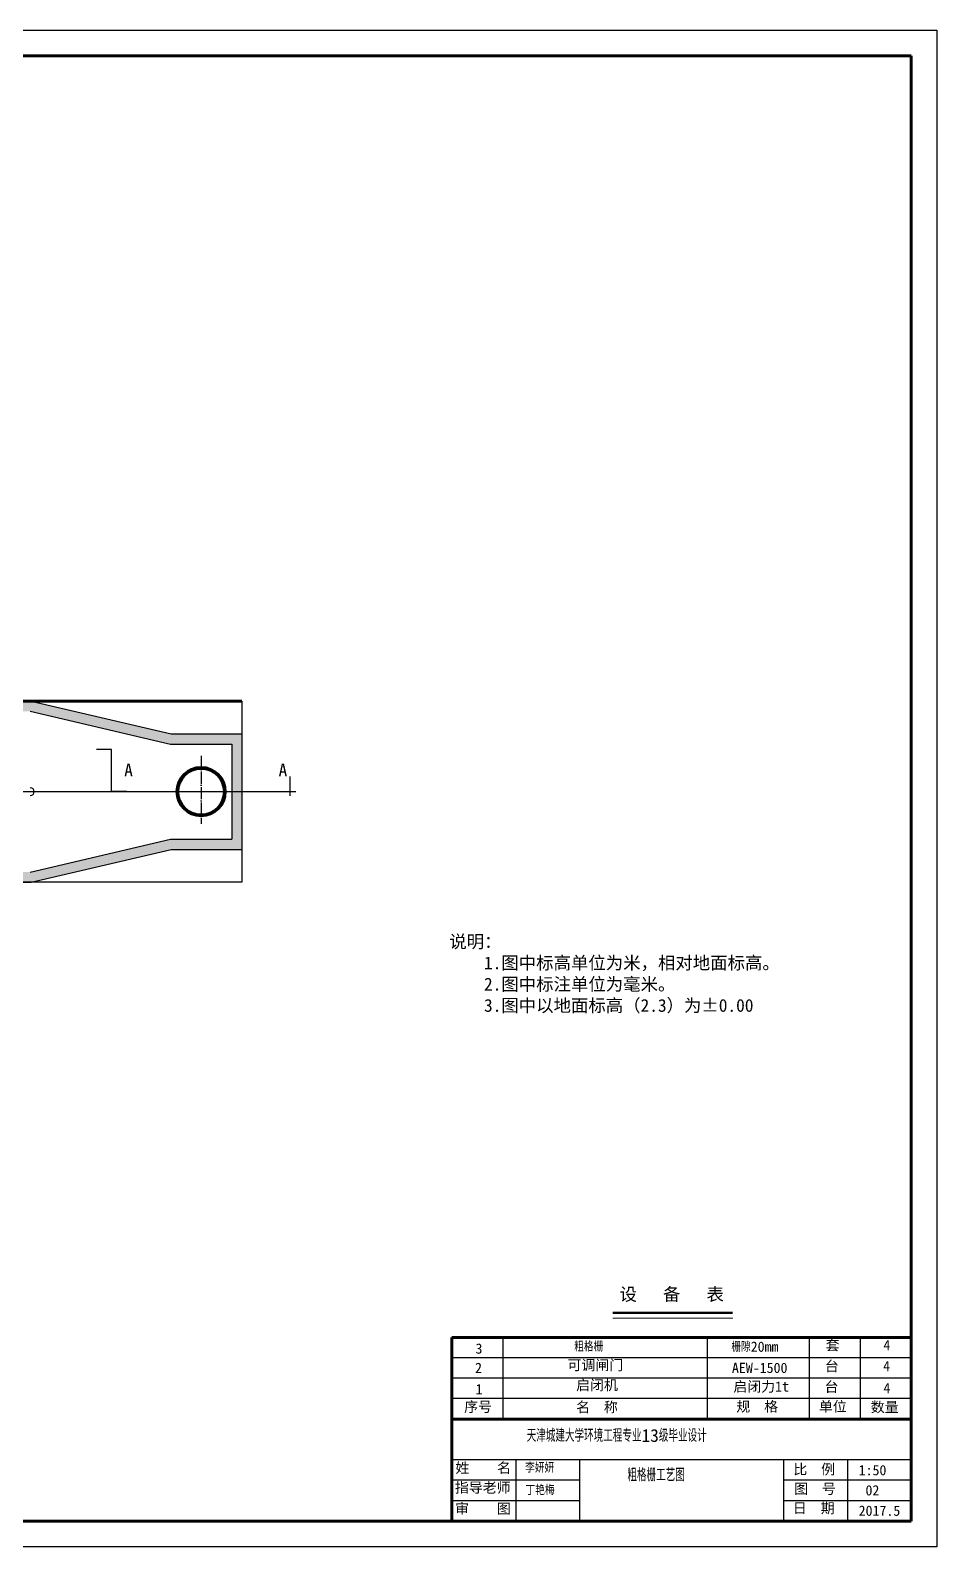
# Model space of a CAD drawing. Header units: inches. Extents: x -34962 to 57911, y -2619 to 27171.
# Drawn here: x -10674 to 7088, y -2619 to 27081 of the extents above; entities that cross this region are included whole.
import ezdxf

# ---------------------------------------------------------------- set-up
doc = ezdxf.new("R2010")
doc.units = ezdxf.units.IN
doc.header["$MEASUREMENT"] = 0
doc.linetypes.add('ACAD_ISO04W100', pattern=[30.5, 24, -3, 0.5, -3])
doc.layers.get('0').update_dxf_attribs({"lineweight": 30})
doc.layers.add('tukuang', color=7, linetype='Continuous', lineweight=60)
doc.layers.add('管道', color=90, linetype='Continuous', lineweight=50)
doc.layers.add('WALL', color=3, linetype='Continuous')
doc.layers.add('中心线', color=2, linetype='ACAD_ISO04W100')
doc.styles.get("Standard").update_dxf_attribs({"font": 'txt', "bigfont": 'gbcbig.shx'})

msp = doc.modelspace()

# ---------------------------------------------------------------- hatches: boundary and pattern name
at = {"lineweight": -3}
h = msp.add_hatch(dxfattribs=at)
h.set_pattern_fill('AR-CONC', color=256, scale=50, style=0)
h.set_pattern_definition([(50, (1680.24, 1608.6), (358.63, -31.376), [37.5, -412.5]), (355, (1680.24, 1608.6), (-69.3757, 376.096), [30, -330]), (100.4514, (1710.13, 1605.97), (289.2547, 344.72), [31.87, -350.571]), (46.1842, (1680.24, 1708.6), (533.6205, -82.7595), [56.25, -618.75]), (96.6356, (1724.7, 1701.7), (467.331, 487.059), [47.805, -525.856]), (351.1842, (1680.24, 1708.6), (467.331, 487.06), [45, -495]), (21, (1730.24, 1683.6), (298.4535, -201.3094), [37.5, -412.5]), (326, (1730.24, 1683.6), (121.6577, 362.575), [30, -330]), (71.4514, (1755.1, 1666.8), (420.1113, 161.265), [31.87, -350.571]), (37.5, (1680.24, 1608.59), (6.0799, 166.4469), [0, -326, 0, -335, 0, -331.25]), (7.5, (1680.24, 1608.59), (131.5348, 197.2059), [0, -191, 0, -318.5, 0, -126.25]), (327.5, (1568.74, 1608.59), (266.9112, -11.2774), [0, -125, 0, -390, 0, -517.5]), (317.5, (1518.74, 1608.59), (291.593, 50.0525), [0, -162.5, 0, -259, 0, -367.5])])
h.paths.add_polyline_path([(-15316.8, 13944.7), (-16144.3, 13944.7), (-16144.3, 13744.7), (-15596.8, 13744.7), (-15316.8, 13744.7)])
h.paths.add_polyline_path([(-14489.3, 13944.7), (-15316.8, 13944.7), (-15316.8, 13744.7), (-15036.8, 13744.7), (-14489.3, 13744.7)])
h.paths.add_polyline_path([(-10659.6, 13944.7), (-14489.3, 13944.7), (-14489.3, 13744.7), (-13941.8, 13744.7), (-10674, 13744.7), (-7927, 13102.6), (-6727, 13102.6), (-6727, 11236.9), (-7927, 11236.9), (-10674, 10594.7), (-10674, 10594.7), (-13941.8, 10594.7), (-14409.3, 10594.7), (-14409.3, 10394.7), (-10659.6, 10394.7), (-7911.3, 11036.9), (-6527, 11036.9), (-6527, 13302.6), (-7912.6, 13302.6)])
h.paths.add_polyline_path([(-14569.3, 10594.7), (-15036.8, 10594.7), (-15596.8, 10594.7), (-16064.3, 10594.7), (-16064.3, 10394.7), (-14569.3, 10394.7)])

# ---------------------------------------------------------------- linework, layer by layer
for p, q in [((-34961.9, 27081.5), (7088.1, 27081.5)), ((7088.1, 27081.5), (7088.1, -2618.5)), ((4588.1, 1490), (4588.1, -118.5)), ((5588.1, 1502.2), (5588.1, -118.5)), ((-1411.9, 1481.5), (-1411.9, -118.5)), ((-1411.9, 1481.5), (-1411.9, -118.5)), ((-1411.9, 1481.5), (-1411.9, -118.5)), ((2588.1, 1481.5), (2588.1, -118.5)), ((6588.1, 1081.5), (-2411.9, 1081.5)), ((6588.1, 681.5), (-2411.9, 681.5)), ((6588.1, 281.5), (-2411.9, 281.5)), ((6588.1, -918.5), (-2411.9, -918.5)), ((-1161.9, -918.5), (-1161.9, -2118.5)), ((88.1, -918.5), (88.1, -2118.5)), ((4088.1, -918.5), (4088.1, -2118.5)), ((5338.1, -918.5), (5338.1, -2118.5)), ((88.1, -1318.5), (-2411.9, -1318.5)), ((6588.1, -1318.5), (4088.1, -1318.5)), ((88.1, -1718.5), (-2411.9, -1718.5)), ((6588.1, -1718.5), (4088.1, -1718.5)), ((7088.1, -2618.5), (-34961.9, -2618.5))]:
    msp.add_line(p, q, dxfattribs=at)
for p, q in [((-10674, 13744.7), (-7927, 13102.6)), ((-10659.6, 13944.7), (-7912.6, 13302.6)), ((-7927, 13102.6), (-6727, 13102.6)), ((-7912.6, 13302.6), (-6527, 13302.6)), ((-6727, 13102.6), (-6727, 11236.9)), ((-6527, 13302.6), (-6527, 11036.9)), ((-9080.1, 12994.7), (-9380.1, 12994.7)), ((-9080.1, 12169.7), (-9080.1, 12994.7)), ((-8780.1, 12169.7), (-9080.1, 12169.7)), ((-9080.1, 12169.7), (-8780.1, 12169.7)), ((-10674, 10594.7), (-7927, 11236.9)), ((-10659.6, 10394.7), (-7911.3, 11036.9)), ((-7927, 11236.9), (-6727, 11236.9)), ((-7911.3, 11036.9), (-6527, 11036.9)), ((-19974, 10394.7), (-10659.6, 10394.7))]:
    msp.add_line(p, q)
at = {"lineweight": 30}
for p, q in [((-5581.5, 12090.1), (-5581.5, 12469.7)), ((-6144.9, 12169.6), (-5472.4, 12169.6))]:
    msp.add_line(p, q, dxfattribs=at)
at = {"linetype": 'Continuous', "lineweight": 15}
msp.add_line((741.3, 1854.1), (3092.5, 1854.1), dxfattribs=at)
at = {"lineweight": 60}
msp.add_line((6588.1, 1481.5), (-2411.9, 1481.5), dxfattribs=at)
at = {"linetype": 'Continuous', "const_width": 48}
msp.add_lwpolyline([(741.3, 1961.6), (3092.5, 1961.6)], dxfattribs=at)
msp.add_arc((-10674, 12169.7), 75, 270, 90)
at = {"layer": 'tukuang'}
for p, q in [((-33711.9, 26581.5), (6588.1, 26581.5)), ((6588.1, 26581.5), (6588.1, -2118.5)), ((6588.1, 26581.5), (6588.1, -2118.5)), ((-2411.9, 1481.5), (-2411.9, -2118.5)), ((6588.1, -118.5), (-2411.9, -118.5)), ((6588.1, -2118.5), (-33711.9, -2118.5))]:
    msp.add_line(p, q, dxfattribs=at)
at = {"layer": 'tukuang', "color": 3}
msp.add_line((-6527, 13944.7), (-28967.6, 13944.7), dxfattribs=at)
at = {"layer": 'WALL', "lineweight": -3}
msp.add_line((-6527, 13944.7), (-6527, 10394.7), dxfattribs=at)
at = {"layer": 'WALL'}
msp.add_line((-6527, 10394.7), (-28967.6, 10394.7), dxfattribs=at)
at = {"layer": '中心线', "ltscale": 10}
msp.add_line((-7327, 12870.8), (-7327, 11539.5), dxfattribs=at)
at = {"layer": '中心线'}
msp.add_line((-31225, 12171.6), (-5630.7, 12171.6), dxfattribs=at)
at = {"layer": '管道'}
for radius in [480, 450]:
    msp.add_circle((-7327, 12169.7), radius, dxfattribs=at)

# ---------------------------------------------------------------- texts
at = {"attachment_point": 1}
for s, insert, char_height, width in [('{\\fFangSong_GB2312|b0|i0|c134|p49;A}', (-8834.3, 12717.7), 250, 684.036), ('{\\fFangSong_GB2312|b0|i0|c134|p49;A}', (-5809, 12717.7), 250, 684.036), ('{\\fFangSong_GB2312|b0|i0|c134|p49;设   备   表}', (874.4, 2450.8), 250, 3005.1), ('{\\fFangSong_GB2312|b0|i0|c134|p49;3}', (-1949.9, 1361.2), 200, 189.694), ('粗格栅', (-16.1, 1404.3), 200, 2321.86), ('栅隙{\\fFangSong_GB2312|b0|i0|c0|p49;2\\fFangSong_GB2312|b0|i0|c134|p49;0mm}', (3063.8, 1398.9), 200, 3600), ('{\\fFangSong_GB2312|b0|i0|c134|p49;套}', (4911.3, 1428.2), 200, 2321.86), ('{\\fFangSong_GB2312|b0|i0|c134|p49;4}', (6043.8, 1430.1), 200, 189.694), ('{\\fFangSong_GB2312|b0|i0|c134|p49;2}', (-1958.1, 984.9), 200, 189.694), ('{\\fFangSong_GB2312|b0|i0|c134|p49;可调闸门}', (-147, 1038.9), 200, 2321.86), ('{\\fFangSong_GB2312|b0|i0|c134|p49;AEW-1500}', (3075.7, 984.2), 200, 1084.456), ('{\\fFangSong_GB2312|b0|i0|c134|p49;台}', (4897.7, 1018.6), 200, 2321.86), ('{\\fFangSong_GB2312|b0|i0|c134|p49;4}', (6038.2, 1018.4), 200, 189.694), ('{\\fFangSong_GB2312|b0|i0|c134|p49;启闭机}', (22.4, 646.5), 200, 2321.86), ('{\\fFangSong_GB2312|b0|i0|c134|p49;启闭力1t}', (3103.7, 617.7), 200, 1445.44), ('{\\fFangSong_GB2312|b0|i0|c134|p49;台}', (4892, 612.8), 200, 2321.86), ('{\\fFangSong_GB2312|b0|i0|c134|p49;1}', (-1948, 566), 200, 189.694), ('{\\fFangSong_GB2312|b0|i0|c134|p49;4}', (6043.9, 587.8), 200, 189.694), ('{\\fFangSong_GB2312|b0|i0|c134|p49;序号}', (-2170.8, 221.8), 200, 797.322), ('{\\fFangSong_GB2312|b0|i0|c134|p49;名  称}', (21.5, 216.5), 200, 1153.91), ('{\\fFangSong_GB2312|b0|i0|c134|p49;规  格}', (3161.5, 226.4), 200, 1055.253), ('{\\fFangSong_GB2312|b0|i0|c134|p49;单位}', (4780.8, 226.9), 200, 637.858), ('{\\fFangSong_GB2312|b0|i0|c134|p49;数量}', (5796.8, 215.9), 200, 637.858), ('天津城建大学环境工程专业{\\fFangSong_GB2312|b0|i0|c134|p49;13}级毕业设计', (-946.4, -315.7), 250, 6563.214), ('{\\fFangSong_GB2312|b0|i0|c134|p49;姓    名}', (-2343, -973.9), 200, 1128.448), ('李妍妍', (-977.2, -969.1), 200, 951.184), ('粗格栅工艺图', (1026.9, -1087.1), 250, 2129.242), ('{\\fFangSong_GB2312|b0|i0|c134|p49;比  例}', (4279.8, -1003.1), 200, 951.184), ('{\\fFangSong_GB2312|b0|i0|c134|p49;1:50}', (5558.4, -1020.3), 200, 951.184), ('{\\fFangSong_GB2312|b0|i0|c134|p49;指导老师}', (-2353.9, -1360.9), 200, 1151.988), ('丁艳梅', (-968.4, -1408), 200, 951.184), ('{\\fFangSong_GB2312|b0|i0|c134|p49;图  号}', (4294.4, -1383.1), 200, 951.184), ('{\\fFangSong_GB2312|b0|i0|c134|p49;02}', (5692.7, -1414.4), 200, 951.184), ('{\\fFangSong_GB2312|b0|i0|c134|p49;审    图}', (-2348.6, -1772.7), 200, 1059.589), ('{\\fFangSong_GB2312|b0|i0|c134|p49;日  期}', (4270.4, -1762.9), 200, 951.184), ('{\\fFangSong_GB2312|b0|i0|c134|p49;2017.5}', (5558.4, -1813.9), 200, 951.184)]:
    msp.add_mtext(s, dxfattribs=dict(at, insert=insert, char_height=char_height, width=width))
at = {"ltscale": 10, "insert": (-2463.2, 9358.2), "char_height": 250, "width": 6319.4, "attachment_point": 1}
msp.add_mtext('{\\fFangSong_GB2312|b0|i0|c134|p49;说明：\\P    1.图中标高单位为米，相对地面标高。\\P    2.图中标注单位为毫米。\\P    3.图中以地面标高（2.3）为%%P0.00}   ', dxfattribs=at)

doc.saveas('drawing.dxf')
